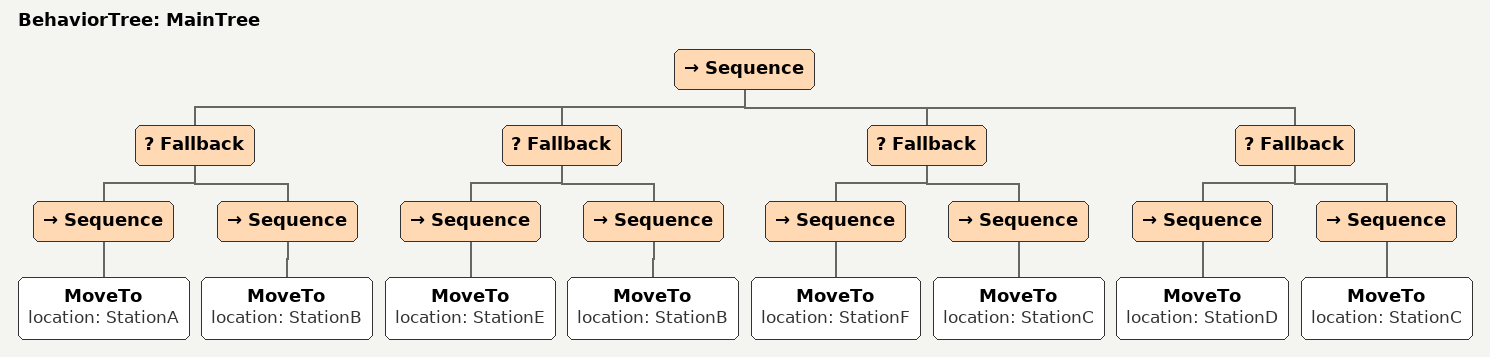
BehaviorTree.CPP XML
<root main_tree_to_execute = "MainTree" >
    <BehaviorTree ID="MainTree">
        <Sequence>
            <Fallback>
                <Sequence>
                    <MoveTo location="StationA"/>
                </Sequence>
                <Sequence>
                    <MoveTo location="StationB"/>
                </Sequence>
            </Fallback>
            <Fallback>
                <Sequence>
                    <MoveTo location="StationE"/>
                </Sequence>
                <Sequence>
                    <MoveTo location="StationB"/>
                </Sequence>
            </Fallback>
            <Fallback>
                <Sequence>
                    <MoveTo location="StationF"/>
                </Sequence>
                <Sequence>
                    <MoveTo location="StationC"/>
                </Sequence>
            </Fallback>
            <Fallback>
                <Sequence>
                    <MoveTo location="StationD"/>
                </Sequence>
                <Sequence>
                    <MoveTo location="StationC"/>
                </Sequence>
            </Fallback>
        </Sequence>
    </BehaviorTree>
</root>
